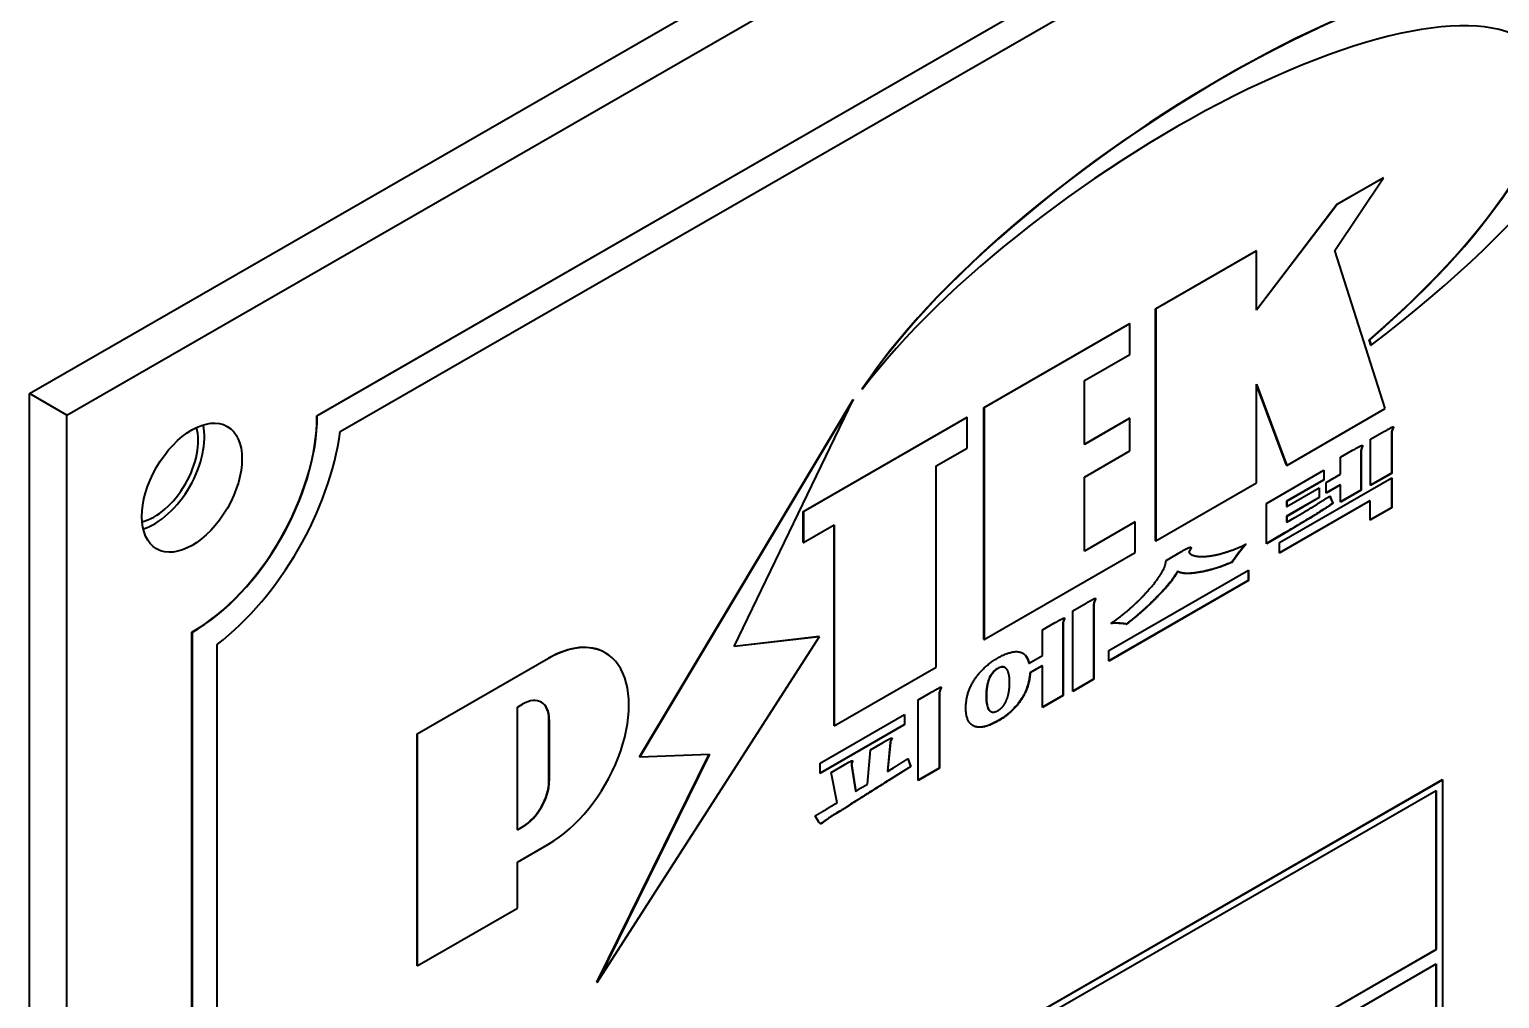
# Model space of a CAD drawing. Header units: millimetres. Extents: x 0 to 5945, y 0 to 4205.
# Drawn here: x 5607.34 to 5628.12, y 3437.51 to 3451.22 of the extents above; entities that cross this region are included whole.
import ezdxf

# ---------------------------------------------------------------- set-up
doc = ezdxf.new("R2010")
doc.units = ezdxf.units.MM
doc.header["$LTSCALE"] = 5
doc.layers.add('가시적인 것(ISO)', color=3, linetype='Continuous', lineweight=40)
doc.layers.add('가시적인 좁은 것(ISO)', color=3, linetype='Continuous', lineweight=35)

msp = doc.modelspace()

# ---------------------------------------------------------------- linework, layer by layer
at = {"layer": '가시적인 것(ISO)'}
for p, q in [((5607.3372, 3446.0665), (5663.9058, 3478.6422)), ((5607.8676, 3445.7611), (5664.4361, 3478.3368)), ((5611.4031, 3445.7532), (5660.9006, 3474.2569)), ((5660.9041, 3474.2549), (5611.4066, 3445.7512)), ((5611.7305, 3445.5289), (5660.5802, 3473.6596)), ((5625.7947, 3448.0873), (5626.4793, 3449.1169)), ((5625.8233, 3448.7432), (5626.4758, 3449.1189)), ((5626.4793, 3449.1169), (5625.8268, 3448.7412)), ((5626.4758, 3449.1189), (5626.4793, 3449.1169)), ((5624.6867, 3447.2499), (5625.8233, 3448.7432)), ((5625.8268, 3448.7412), (5624.6867, 3447.2433)), ((5625.8233, 3448.7432), (5625.8268, 3448.7412)), ((5623.2569, 3447.2653), (5624.6832, 3448.0866)), ((5624.6867, 3448.0846), (5623.2604, 3447.2633)), ((5624.6832, 3448.0866), (5624.6867, 3448.0846)), ((5624.6867, 3447.2433), (5624.6867, 3448.0846)), ((5626.5068, 3445.8534), (5625.7947, 3448.0873)), ((5623.2569, 3443.986), (5623.2569, 3447.2653)), ((5623.2569, 3447.2653), (5623.2604, 3447.2633)), ((5623.2604, 3447.2633), (5623.2604, 3443.984)), ((5620.8319, 3445.8688), (5622.8925, 3447.0554)), ((5622.896, 3447.0534), (5620.8354, 3445.8668)), ((5622.8925, 3447.0554), (5622.896, 3447.0534)), ((5622.896, 3446.6188), (5622.896, 3447.0534)), ((5626.3017, 3446.7516), (5626.2782, 3446.8254)), ((5626.2782, 3446.8254), (5626.2817, 3446.8234)), ((5626.2817, 3446.8234), (5626.3053, 3446.7495)), ((5626.3017, 3446.7516), (5626.3053, 3446.7495)), ((5622.2533, 3446.2487), (5622.896, 3446.6188)), ((5607.3372, 3397.0137), (5607.3372, 3446.0665)), ((5607.8676, 3445.7611), (5607.3372, 3446.0665)), ((5619.1085, 3446.1266), (5619.112, 3446.1246)), ((5622.2533, 3445.3469), (5622.2533, 3446.2487)), ((5624.6867, 3446.1989), (5625.1131, 3445.0509)), ((5624.6867, 3444.8053), (5624.6867, 3446.1989)), ((5625.1096, 3445.0529), (5624.6867, 3446.1914)), ((5615.9638, 3440.9312), (5618.9821, 3445.981)), ((5618.9856, 3445.9789), (5615.9673, 3440.9292)), ((5617.2993, 3442.4903), (5618.9856, 3445.9789)), ((5618.9821, 3445.981), (5618.9856, 3445.9789)), ((5620.8319, 3442.5896), (5620.8319, 3445.8688)), ((5620.8319, 3445.8688), (5620.8354, 3445.8668)), ((5620.8354, 3445.8668), (5620.8354, 3442.5875)), ((5625.1131, 3445.0509), (5626.5068, 3445.8534)), ((5607.8676, 3396.7083), (5607.8676, 3445.7611)), ((5611.4031, 3445.7532), (5611.4066, 3445.7512)), ((5618.2758, 3444.3969), (5620.5927, 3445.7311)), ((5620.5962, 3445.729), (5618.2794, 3444.3949)), ((5620.5927, 3445.7311), (5620.5962, 3445.729)), ((5620.5962, 3445.2944), (5620.5962, 3445.729)), ((5622.2533, 3445.351), (5622.8925, 3445.7191)), ((5622.896, 3445.7171), (5622.2533, 3445.3469)), ((5622.8925, 3445.7191), (5622.896, 3445.7171)), ((5622.896, 3445.2555), (5622.896, 3445.7171)), ((5626.2999, 3445.4202), (5626.487, 3445.528)), ((5626.2999, 3444.7664), (5626.2999, 3445.4202)), ((5626.5946, 3445.5107), (5626.5946, 3444.9401)), ((5626.5981, 3445.5087), (5626.5981, 3444.9381)), ((5626.5987, 3445.5393), (5626.6022, 3445.5372)), ((5620.1588, 3445.0426), (5620.5962, 3445.2944)), ((5622.2533, 3444.8854), (5622.896, 3445.2555)), ((5625.8722, 3445.1656), (5626.0429, 3445.2639)), ((5626.1627, 3445.2561), (5626.1627, 3444.7021)), ((5626.1663, 3445.2541), (5626.1663, 3444.7001)), ((5626.1668, 3445.2835), (5626.1704, 3445.2814)), ((5626.1751, 3445.3072), (5626.1786, 3445.3052)), ((5620.1588, 3442.1979), (5620.1588, 3445.0426)), ((5625.1096, 3445.0529), (5625.1131, 3445.0509)), ((5625.8722, 3444.9243), (5625.8722, 3445.1656)), ((5622.2533, 3443.8386), (5622.2533, 3444.8854)), ((5623.2604, 3443.984), (5624.6867, 3444.8053)), ((5624.8255, 3444.5129), (5625.6398, 3444.9818)), ((5625.0126, 3443.9597), (5626.5981, 3444.8727)), ((5625.6363, 3444.846), (5625.1098, 3444.5428)), ((5625.6398, 3444.8439), (5625.1134, 3444.5408)), ((5625.6363, 3444.9798), (5625.6363, 3444.846)), ((5625.6363, 3444.846), (5625.6398, 3444.8439)), ((5625.6398, 3444.9818), (5625.6398, 3444.8439)), ((5625.6686, 3444.807), (5625.8722, 3444.9243)), ((5625.6686, 3444.6584), (5625.6686, 3444.807)), ((5626.5946, 3444.9401), (5626.2999, 3444.7705)), ((5626.5981, 3444.9381), (5626.2999, 3444.7664)), ((5626.5946, 3444.9401), (5626.5981, 3444.9381)), ((5626.5946, 3444.8707), (5626.5946, 3444.4527)), ((5626.5981, 3444.8727), (5626.5981, 3444.4507)), ((5625.5705, 3444.5965), (5625.1098, 3444.3312)), ((5625.1134, 3444.4671), (5625.574, 3444.7323)), ((5625.574, 3444.5944), (5625.1134, 3444.3292)), ((5625.5705, 3444.7303), (5625.5705, 3444.5965)), ((5625.5705, 3444.5965), (5625.574, 3444.5944)), ((5625.574, 3444.7323), (5625.574, 3444.5944)), ((5625.8687, 3444.7777), (5625.6686, 3444.6625)), ((5625.8722, 3444.7757), (5625.6686, 3444.6584)), ((5625.72, 3444.6165), (5625.7638, 3444.514)), ((5625.7221, 3444.6179), (5625.7673, 3444.512)), ((5625.8687, 3444.7777), (5625.8722, 3444.7757)), ((5625.8722, 3444.5308), (5625.8722, 3444.7757)), ((5626.1627, 3444.7021), (5625.8722, 3444.5348)), ((5626.1663, 3444.7001), (5625.8722, 3444.5308)), ((5626.1627, 3444.7021), (5626.1663, 3444.7001)), ((5618.2758, 3443.9623), (5618.2758, 3444.3969)), ((5618.2758, 3444.3969), (5618.2794, 3444.3949)), ((5618.2794, 3444.3949), (5618.2794, 3443.9603)), ((5624.8255, 3443.9435), (5624.8255, 3444.5129)), ((5626.2902, 3444.5509), (5625.0126, 3443.8152)), ((5626.2937, 3444.5489), (5625.0126, 3443.8111)), ((5625.1098, 3444.5428), (5625.1134, 3444.5408)), ((5625.1098, 3444.5428), (5625.1098, 3444.4691)), ((5625.1098, 3444.4691), (5625.1134, 3444.4671)), ((5625.1134, 3444.5408), (5625.1134, 3444.4671)), ((5625.7638, 3444.514), (5625.7673, 3444.512)), ((5626.2902, 3444.5509), (5626.2937, 3444.5489)), ((5626.2937, 3444.2754), (5626.2937, 3444.5489)), ((5626.5946, 3444.4527), (5626.2937, 3444.2795)), ((5626.5981, 3444.4507), (5626.2937, 3444.2754)), ((5626.5946, 3444.4527), (5626.5981, 3444.4507)), ((5618.2794, 3443.9603), (5618.7168, 3444.2121)), ((5618.7132, 3441.3695), (5618.7132, 3444.2101)), ((5618.7168, 3444.2121), (5618.7168, 3441.3675)), ((5622.2533, 3443.8427), (5622.9677, 3444.2541)), ((5622.9712, 3444.252), (5622.2533, 3443.8386)), ((5622.9677, 3444.2541), (5622.9712, 3444.252)), ((5622.9712, 3443.8174), (5622.9712, 3444.252)), ((5625.1098, 3444.3312), (5625.1134, 3444.3292)), ((5625.1098, 3444.3312), (5625.1098, 3444.2504)), ((5625.1098, 3444.2504), (5625.1134, 3444.2483)), ((5625.1134, 3444.3292), (5625.1134, 3444.2483)), ((5625.1134, 3444.2483), (5625.2285, 3444.3147)), ((5623.2569, 3443.986), (5623.2604, 3443.984)), ((5625.0831, 3444.0959), (5624.8255, 3443.9475)), ((5625.0867, 3444.0939), (5624.8255, 3443.9435)), ((5618.2758, 3443.9623), (5618.2794, 3443.9603)), ((5620.8354, 3442.5875), (5622.9712, 3443.8174)), ((5623.4066, 3443.7077), (5623.6246, 3443.8332)), ((5623.73, 3443.8326), (5623.7336, 3443.8306)), ((5623.7584, 3443.7934), (5623.7619, 3443.7913)), ((5625.0126, 3443.8111), (5625.0126, 3443.9597)), ((5622.5964, 3442.4328), (5624.5705, 3443.5696)), ((5623.5676, 3443.5536), (5623.5711, 3443.5516)), ((5624.3366, 3443.6815), (5624.3402, 3443.6795)), ((5624.567, 3443.5675), (5624.567, 3443.423)), ((5624.5705, 3443.5696), (5624.5705, 3443.421)), ((5624.567, 3443.423), (5622.5964, 3442.2882)), ((5624.5705, 3443.421), (5622.5964, 3442.2842)), ((5624.567, 3443.423), (5624.5705, 3443.421)), ((5622.0884, 3442.995), (5622.2756, 3443.1028)), ((5622.0884, 3441.8538), (5622.0884, 3442.995)), ((5622.3831, 3443.0855), (5622.3831, 3442.0275)), ((5622.3866, 3443.0835), (5622.3866, 3442.0255)), ((5622.3872, 3443.114), (5622.3907, 3443.112)), ((5621.6607, 3442.7249), (5621.8293, 3442.822)), ((5621.6607, 3442.3623), (5621.6607, 3442.7249)), ((5621.9492, 3442.8238), (5621.9492, 3441.7967)), ((5621.9527, 3442.8217), (5621.9527, 3441.7946)), ((5621.9533, 3442.8463), (5621.9568, 3442.8443)), ((5621.9615, 3442.8665), (5621.9651, 3442.8645)), ((5622.8437, 3442.8075), (5622.8473, 3442.8055)), ((5609.6353, 3442.6914), (5609.6389, 3442.6893)), ((5609.6353, 3401.814), (5609.6353, 3442.6914)), ((5609.6389, 3442.6893), (5609.6389, 3401.812)), ((5609.9924, 3402.39), (5609.9924, 3442.5184)), ((5615.3641, 3437.7391), (5618.5054, 3442.6309)), ((5618.5054, 3442.6309), (5617.2993, 3442.4903)), ((5617.3006, 3442.4929), (5618.5019, 3442.633)), ((5618.5019, 3442.633), (5618.5054, 3442.6309)), ((5620.8319, 3442.5896), (5620.8354, 3442.5875)), ((5612.8173, 3441.2535), (5614.6743, 3442.3229)), ((5614.6778, 3442.3209), (5612.8209, 3441.2515)), ((5615.4762, 3442.4017), (5615.4797, 3442.3997)), ((5621.4715, 3442.2534), (5621.6607, 3442.3623)), ((5622.5964, 3442.2842), (5622.5964, 3442.4328)), ((5618.7168, 3441.3675), (5620.1588, 3442.1979)), ((5621.1267, 3442.1931), (5621.1302, 3442.191)), ((5621.468, 3442.2554), (5621.4715, 3442.2534)), ((5621.6572, 3442.2181), (5621.4824, 3442.1175)), ((5621.4824, 3442.1175), (5621.4859, 3442.1154)), ((5621.6607, 3442.2161), (5621.4859, 3442.1154)), ((5621.6572, 3442.2181), (5621.6607, 3442.2161)), ((5621.6607, 3441.6265), (5621.6607, 3442.2161)), ((5620.2177, 3441.8909), (5620.2213, 3441.8888)), ((5620.9045, 3442.0356), (5620.9081, 3442.0335)), ((5622.3831, 3442.0275), (5622.0884, 3441.8578)), ((5622.3866, 3442.0255), (5622.0884, 3441.8538)), ((5622.3831, 3442.0275), (5622.3866, 3442.0255)), ((5619.9005, 3441.735), (5620.0835, 3441.8404)), ((5619.9005, 3440.5938), (5619.9005, 3441.735)), ((5620.2013, 3441.8327), (5620.2013, 3440.7711)), ((5620.2048, 3441.8306), (5620.2048, 3440.769)), ((5620.2074, 3441.8647), (5620.211, 3441.8627)), ((5621.9492, 3441.7967), (5621.6607, 3441.6305)), ((5621.9527, 3441.7946), (5621.6607, 3441.6265)), ((5621.9492, 3441.7967), (5621.9527, 3441.7946)), ((5614.239, 3441.6336), (5614.3108, 3441.6749)), ((5614.239, 3439.8952), (5614.239, 3441.6336)), ((5618.5165, 3440.8406), (5619.7113, 3441.5286)), ((5619.7077, 3441.5265), (5619.7077, 3441.3856)), ((5619.7113, 3441.5286), (5619.7113, 3441.3836)), ((5620.9045, 3441.5898), (5620.9081, 3441.5877)), ((5620.9247, 3441.5728), (5620.9283, 3441.5707)), ((5614.6831, 3440.5896), (5614.6831, 3441.4588)), ((5614.6866, 3441.4567), (5614.6866, 3440.5875)), ((5619.7077, 3441.3856), (5618.5165, 3440.6996)), ((5619.7113, 3441.3836), (5618.5165, 3440.6955)), ((5618.7132, 3441.3695), (5618.7168, 3441.3675)), ((5619.7077, 3441.3856), (5619.7113, 3441.3836)), ((5612.8173, 3437.9743), (5612.8173, 3441.2535)), ((5612.8173, 3441.2535), (5612.8209, 3441.2515)), ((5612.8209, 3441.2515), (5612.8209, 3437.9722)), ((5619.228, 3441.0304), (5619.4069, 3441.1334)), ((5619.5062, 3441.1316), (5619.4671, 3440.7252)), ((5619.5097, 3441.1296), (5619.4707, 3440.7231)), ((5619.5062, 3441.1316), (5619.5097, 3441.1296)), ((5619.5103, 3441.1507), (5619.5139, 3441.1486)), ((5619.5206, 3441.1708), (5619.5241, 3441.1688)), ((5615.3606, 3437.7412), (5616.9459, 3440.9682)), ((5616.9505, 3440.9684), (5615.3641, 3437.7391)), ((5615.9638, 3440.9312), (5615.9673, 3440.9292)), ((5615.9673, 3440.9292), (5616.9505, 3440.9684)), ((5619.1848, 3440.5431), (5619.228, 3441.0304)), ((5619.7563, 3440.9041), (5619.7962, 3440.7934)), ((5619.7586, 3440.9056), (5619.7997, 3440.7913)), ((5618.5165, 3440.6955), (5618.5165, 3440.8406)), ((5618.6707, 3440.7095), (5618.864, 3440.8208)), ((5618.7551, 3440.2801), (5618.6707, 3440.7095)), ((5618.9592, 3440.8309), (5618.9627, 3440.8289)), ((5618.9613, 3440.8059), (5619.0188, 3440.4432)), ((5618.9613, 3440.8059), (5618.9648, 3440.8039)), ((5618.9648, 3440.8039), (5619.0224, 3440.4412)), ((5619.4671, 3440.7252), (5619.4707, 3440.7231)), ((5619.4707, 3440.7231), (5619.5529, 3440.7753)), ((5619.7962, 3440.7934), (5619.7997, 3440.7913)), ((5620.2013, 3440.7711), (5619.9005, 3440.5979)), ((5620.2048, 3440.769), (5619.9005, 3440.5938)), ((5620.2013, 3440.7711), (5620.2048, 3440.769)), ((5611.4031, 3431.4461), (5627.313, 3440.608)), ((5611.4066, 3431.4441), (5627.3165, 3440.606)), ((5611.495, 3431.3928), (5627.2282, 3440.4529)), ((5619.0188, 3440.4432), (5619.0224, 3440.4412)), ((5619.0224, 3440.4412), (5619.0882, 3440.4838)), ((5619.0882, 3440.4838), (5619.1848, 3440.5431)), ((5627.2246, 3438.2067), (5627.2246, 3440.4509)), ((5627.2282, 3440.4529), (5627.2282, 3438.2047)), ((5627.313, 3440.608), (5627.3165, 3440.606)), ((5627.3165, 3440.606), (5627.3165, 3420.9849)), ((5618.5001, 3440.0037), (5618.4445, 3440.0942)), ((5618.6302, 3440.0577), (5618.6337, 3440.0557)), ((5618.7166, 3440.1134), (5618.7201, 3440.1114)), ((5614.239, 3439.8992), (5614.3072, 3439.9385)), ((5614.3108, 3439.9365), (5614.239, 3439.8952)), ((5614.239, 3439.4408), (5614.6778, 3439.6935)), ((5614.239, 3438.7889), (5614.239, 3439.4408)), ((5612.8209, 3437.9722), (5614.239, 3438.7889)), ((5611.495, 3429.1486), (5627.2246, 3438.2067)), ((5627.2282, 3438.2047), (5611.495, 3429.1445)), ((5627.2246, 3438.2067), (5627.2282, 3438.2047)), ((5611.495, 3428.9402), (5627.2282, 3438.0003)), ((5612.8173, 3437.9743), (5612.8209, 3437.9722)), ((5627.2246, 3435.754), (5627.2246, 3437.9982)), ((5627.2282, 3438.0003), (5627.2282, 3435.752)), ((5615.3606, 3437.7412), (5615.3641, 3437.7391))]:
    msp.add_line(p, q, dxfattribs=at)
for centre, major_axis, ratio, start_param, end_param in [((5624.2232, 3447.9584), (-5.5334, -3.7466), 0.327963, 3.2999495, 5.6190941), ((5624.2268, 3447.9564), (-5.5334, -3.7466), 0.327963, 1.7277397, 5.6190941), ((5623.5528, 3447.3631), (5.1164, 3.5026), 0.3375041, 5.0317837, 8.6347339), ((5623.5493, 3447.3651), (5.1164, 3.5026), 0.3375041, 5.0317837, 6.4431003), ((5609.6353, 3444.7352), (1.2476, 2.1665), 0.5780931, 3.9250571, 5.4958534), ((5609.6389, 3444.7332), (-1.2476, -2.1665), 0.5780931, 0.7834645, 2.3542608), ((5609.105, 3445.0406), (-0.4367, -0.7583), 0.5780931, 0.4988431, 2.6427496), ((5609.105, 3445.0406), (0.499, 0.8666), 0.5780931, 3.6993769, 5.7254011), ((5609.6389, 3444.7332), (1.4971, 2.5998), 0.5780931, 4.0925052, 5.3284054), ((5614.6743, 3441.0092), (0.8019, 1.3925), 0.5780931, 0, 0.7834645), ((5614.6778, 3441.0072), (0.8019, 1.3925), 0.5780931, 3.9250571, 7.0666498), ((5614.3108, 3441.2403), (0.2653, 0.4607), 0.5780931, 5.4958534, 7.0666498), ((5614.3072, 3441.2423), (0.2653, 0.4607), 0.5780931, 5.4958534, 6.2765472), ((5614.3072, 3440.3731), (0.2653, 0.4607), 0.5780931, 3.9250571, 5.4958534), ((5614.3108, 3440.3711), (-0.2653, -0.4607), 0.5780931, 0.7834645, 2.3542608)]:
    msp.add_ellipse(centre, major_axis=major_axis, ratio=ratio, start_param=start_param, end_param=end_param, dxfattribs=at)
msp.add_ellipse((5609.6353, 3444.7352), major_axis=(-0.499, -0.8666), ratio=0.5780931, dxfattribs=at)
for points, degree in [([(5626.487, 3445.528), (5626.5919, 3445.5884), (5626.6145, 3445.5943)], 2), ([(5626.6022, 3445.5372), (5626.5981, 3445.5218), (5626.5981, 3445.5087)], 2), ([(5626.6145, 3445.5657), (5626.6063, 3445.5479), (5626.6022, 3445.5372)], 2), ([(5626.6145, 3445.5943), (5626.6289, 3445.5966), (5626.6145, 3445.5657)], 2), ([(5626.0429, 3445.2639), (5626.1519, 3445.3266), (5626.1745, 3445.3313)], 2), ([(5626.1704, 3445.2814), (5626.1663, 3445.266), (5626.1663, 3445.2541)], 2), ([(5626.1786, 3445.3052), (5626.1724, 3445.2885), (5626.1704, 3445.2814)], 2), ([(5626.1745, 3445.3313), (5626.193, 3445.3361), (5626.1786, 3445.3052)], 2), ([(5625.4671, 3444.4568), (5625.5925, 3444.5338), (5625.7221, 3444.6179)], 2), ([(5625.2285, 3444.3147), (5625.354, 3444.3869), (5625.4671, 3444.4568)], 2), ([(5625.7673, 3444.512), (5625.6234, 3444.4148), (5625.4239, 3444.294)], 2), ([(5625.4239, 3444.294), (5625.2697, 3444.1993), (5625.0867, 3444.0939)], 2), ([(5623.6246, 3443.8332), (5623.7274, 3443.8924), (5623.7521, 3443.8924)], 2), ([(5623.7521, 3443.8924), (5623.7767, 3443.8923), (5623.7336, 3443.8306)], 2), ([(5623.7336, 3443.8306), (5623.7336, 3443.7985), (5623.7891, 3443.7794)], 2), ([(5623.7891, 3443.7794), (5623.8487, 3443.7578), (5623.9495, 3443.7624)], 2), ([(5623.9495, 3443.7624), (5624.0646, 3443.7692), (5624.2024, 3443.807)], 2), ([(5624.2024, 3443.807), (5624.3628, 3443.853), (5624.5376, 3443.937)], 2), ([(5624.4368, 3443.8124), (5624.3875, 3443.7471), (5624.3402, 3443.6795)], 2), ([(5624.5376, 3443.937), (5624.4924, 3443.886), (5624.4368, 3443.8124)], 2), ([(5623.1742, 3443.3028), (5623.4066, 3443.571), (5623.4066, 3443.7077)], 2), ([(5623.5711, 3443.5516), (5623.5115, 3443.4233), (5623.2873, 3443.1944)], 2), ([(5623.8713, 3443.5367), (5623.6451, 3443.5003), (5623.5711, 3443.5516)], 2), ([(5624.3402, 3443.6795), (5624.0996, 3443.5754), (5623.8713, 3443.5367)], 2), ([(5622.2756, 3443.1028), (5622.3805, 3443.1631), (5622.4031, 3443.169)], 2), ([(5622.4031, 3443.1405), (5622.3948, 3443.1227), (5622.3907, 3443.112)], 2), ([(5622.4031, 3443.169), (5622.4175, 3443.1714), (5622.4031, 3443.1405)], 2), ([(5622.6272, 3442.8155), (5622.9398, 3443.0323), (5623.1742, 3443.3028)], 2), ([(5623.2873, 3443.1944), (5623.0714, 3442.975), (5622.8473, 3442.8055)], 2), ([(5622.3907, 3443.112), (5622.3866, 3443.0966), (5622.3866, 3443.0835)], 2), ([(5621.8293, 3442.822), (5621.9383, 3442.8848), (5621.963, 3442.8907)], 2), ([(5621.9568, 3442.8443), (5621.9527, 3442.8312), (5621.9527, 3442.8217)], 2), ([(5621.9651, 3442.8645), (5621.9589, 3442.8502), (5621.9568, 3442.8443)], 2), ([(5621.963, 3442.8907), (5621.9795, 3442.8942), (5621.9651, 3442.8645)], 2), ([(5622.7444, 3442.8164), (5622.6869, 3442.8201), (5622.6272, 3442.8155)], 2), ([(5622.8473, 3442.8055), (5622.802, 3442.8139), (5622.7444, 3442.8164)], 2), ([(5620.6901, 3442.0079), (5620.8114, 3442.2014), (5621.0335, 3442.3293)], 2), ([(5621.0335, 3442.3293), (5621.2186, 3442.4358), (5621.3338, 3442.413)], 2), ([(5621.3338, 3442.413), (5621.4427, 3442.389), (5621.4715, 3442.2534)], 2), ([(5621.0315, 3442.1783), (5620.9513, 3442.1321), (5620.9081, 3442.0335)], 2), ([(5621.1507, 3442.1733), (5621.1096, 3442.2233), (5621.0315, 3442.1783)], 2), ([(5621.196, 3441.9794), (5621.196, 3442.1244), (5621.1507, 3442.1733)], 2), ([(5621.4859, 3442.1154), (5621.4756, 3441.9158), (5621.3625, 3441.7413)], 2), ([(5620.0835, 3441.8404), (5620.1966, 3441.9055), (5620.2192, 3441.9126)], 2), ([(5620.2213, 3441.8888), (5620.213, 3441.871), (5620.211, 3441.8627)], 2), ([(5620.2192, 3441.9126), (5620.2356, 3441.9173), (5620.2213, 3441.8888)], 2), ([(5620.577, 3441.6229), (5620.577, 3441.8238), (5620.6901, 3442.0079)], 2), ([(5620.9081, 3442.0335), (5620.867, 3441.9349), (5620.867, 3441.7899)], 2), ([(5621.1507, 3441.7275), (5621.196, 3441.8308), (5621.196, 3441.9794)], 2), ([(5620.211, 3441.8627), (5620.2048, 3441.8449), (5620.2048, 3441.8306)], 2), ([(5620.867, 3441.7899), (5620.867, 3441.6401), (5620.9081, 3441.5877)], 2), ([(5621.0315, 3441.5839), (5621.1096, 3441.6289), (5621.1507, 3441.7275)], 2), ([(5621.3625, 3441.7413), (5621.2433, 3441.5573), (5621.0335, 3441.4365)], 2), ([(5620.6901, 3441.3635), (5620.577, 3441.4161), (5620.577, 3441.6229)], 2), ([(5620.9045, 3441.5898), (5620.9105, 3441.5829), (5620.9172, 3441.5771), (5620.9247, 3441.5728)], 3), ([(5620.9081, 3441.5877), (5620.9513, 3441.5377), (5621.0315, 3441.5839)], 2), ([(5620.6866, 3441.3656), (5620.6829, 3441.3673), (5620.6793, 3441.3691), (5620.6758, 3441.3711)], 3), ([(5621.0335, 3441.4365), (5620.8114, 3441.3086), (5620.6901, 3441.3635)], 2), ([(5619.4069, 3441.1334), (5619.5056, 3441.1902), (5619.5262, 3441.1938)], 2), ([(5619.5139, 3441.1486), (5619.5097, 3441.1379), (5619.5097, 3441.1296)], 2), ([(5619.5241, 3441.1688), (5619.518, 3441.1557), (5619.5139, 3441.1486)], 2), ([(5619.5262, 3441.1938), (5619.5406, 3441.1973), (5619.5241, 3441.1688)], 2), ([(5618.864, 3440.8208), (5618.9483, 3440.8693), (5618.9669, 3440.874)], 2), ([(5618.971, 3440.8538), (5618.9648, 3440.8372), (5618.9627, 3440.8289)], 2), ([(5618.9669, 3440.874), (5618.9792, 3440.8764), (5618.971, 3440.8538)], 2), ([(5619.664, 3440.8451), (5619.7236, 3440.8831), (5619.7586, 3440.9056)], 2), ([(5618.9627, 3440.8289), (5618.9607, 3440.8146), (5618.9648, 3440.8039)], 2), ([(5619.7997, 3440.7913), (5619.4953, 3440.5983), (5619.2198, 3440.4253)], 2), ([(5619.5529, 3440.7753), (5619.629, 3440.8226), (5619.664, 3440.8451)], 2), ([(5618.5967, 3440.1842), (5618.6563, 3440.2209), (5618.7551, 3440.2801)], 2), ([(5619.2198, 3440.4253), (5618.9319, 3440.2441), (5618.7201, 3440.1114)], 2), ([(5618.4445, 3440.0942), (5618.5083, 3440.1309), (5618.5967, 3440.1842)], 2), ([(5618.6337, 3440.0557), (5618.6111, 3440.0391), (5618.5782, 3440.0142)], 2), ([(5618.7201, 3440.1114), (5618.6749, 3440.0842), (5618.6337, 3440.0557)], 2), ([(5618.5288, 3439.9834), (5618.5165, 3439.9811), (5618.5001, 3440.0037)], 2), ([(5618.5782, 3440.0142), (5618.5412, 3439.9858), (5618.5288, 3439.9834)], 2)]:
    msp.add_open_spline(points, degree=degree, dxfattribs=at)
for points, knots in [([(5626.5987, 3445.5393), (5626.5973, 3445.5342), (5626.5963, 3445.5293), (5626.5949, 3445.5197), (5626.5946, 3445.5151), (5626.5946, 3445.5107)], [-0.006550435, -0.006550435, -0.006550435, -0.006550435, -0.0032249364, -0.0032249364, 0, 0, 0, 0]), ([(5626.611, 3445.5678), (5626.6086, 3445.5625), (5626.6061, 3445.557), (5626.6021, 3445.5477), (5626.6002, 3445.5433), (5626.5987, 3445.5393)], [-0.0061755988, -0.0061755988, -0.0061755988, -0.0061755988, -0.0026737824, -0.0026737824, 0, 0, 0, 0]), ([(5626.6173, 3445.5944), (5626.6174, 3445.5942), (5626.6175, 3445.594), (5626.618, 3445.5929), (5626.6182, 3445.5917), (5626.6182, 3445.5884), (5626.6178, 3445.5861), (5626.6159, 3445.5789), (5626.6136, 3445.5733), (5626.611, 3445.5678)], [-0.0066870425, -0.0066870425, -0.0066870425, -0.0066870425, -0.0064687518, -0.0064687518, -0.0053694137, -0.0053694137, -0.0036638166, -0.0036638166, 0, 0, 0, 0]), ([(5626.1668, 3445.2835), (5626.1655, 3445.2785), (5626.1645, 3445.2737), (5626.1631, 3445.2645), (5626.1627, 3445.2602), (5626.1627, 3445.2561)], [-0.0062521483, -0.0062521483, -0.0062521483, -0.0062521483, -0.003004175, -0.003004175, 0, 0, 0, 0]), ([(5626.1751, 3445.3072), (5626.1734, 3445.3026), (5626.1715, 3445.2975), (5626.1689, 3445.2901), (5626.1677, 3445.2864), (5626.1668, 3445.2835)], [-0.0049841417, -0.0049841417, -0.0049841417, -0.0049841417, -0.0019291786, -0.0019291786, 0, 0, 0, 0]), ([(5626.1802, 3445.3319), (5626.1804, 3445.3316), (5626.1806, 3445.3313), (5626.1812, 3445.3299), (5626.1814, 3445.3287), (5626.1813, 3445.3252), (5626.1808, 3445.3228), (5626.179, 3445.3162), (5626.177, 3445.3114), (5626.1751, 3445.3072)], [-0.0056820524, -0.0056820524, -0.0056820524, -0.0056820524, -0.0053537751, -0.0053537751, -0.0043399067, -0.0043399067, -0.0028062468, -0.0028062468, 0, 0, 0, 0]), ([(5625.7638, 3444.514), (5625.7117, 3444.4789), (5625.6581, 3444.4441), (5625.5445, 3444.372), (5625.4818, 3444.3333), (5625.4204, 3444.2961)], [-0.096457455, -0.096457455, -0.096457455, -0.096457455, -0.052159785, -0.052159785, 0, 0, 0, 0]), ([(5625.4204, 3444.2961), (5625.3667, 3444.2631), (5625.3126, 3444.2305), (5625.2005, 3444.1639), (5625.1416, 3444.1296), (5625.0831, 3444.0959)], [-0.095183227, -0.095183227, -0.095183227, -0.095183227, -0.049626797, -0.049626797, 0, 0, 0, 0]), ([(5623.7557, 3443.8919), (5623.7559, 3443.8916), (5623.7562, 3443.8913), (5623.757, 3443.8898), (5623.7574, 3443.8885), (5623.7576, 3443.8851), (5623.7573, 3443.883), (5623.7559, 3443.8772), (5623.7543, 3443.8733), (5623.7478, 3443.8594), (5623.7398, 3443.8466), (5623.73, 3443.8326)], [-0.018448332, -0.018448332, -0.018448332, -0.018448332, -0.017789124, -0.017789124, -0.01607316, -0.01607316, -0.013924081, -0.013924081, -0.010309559, -0.010309559, 0, 0, 0, 0]), ([(5623.73, 3443.8326), (5623.73, 3443.8298), (5623.7303, 3443.8272), (5623.7315, 3443.8221), (5623.7324, 3443.8196), (5623.7361, 3443.812), (5623.7399, 3443.8075), (5623.7481, 3443.7999), (5623.753, 3443.7965), (5623.7584, 3443.7934)], [-0.028380984, -0.028380984, -0.028380984, -0.028380984, -0.026012992, -0.026012992, -0.02336604, -0.02336604, -0.016978892, -0.016978892, -0.010299184, -0.010299184, -0.010299184, -0.010299184]), ([(5624.4333, 3443.8144), (5624.4168, 3443.7927), (5624.4006, 3443.7707), (5624.3683, 3443.7264), (5624.3524, 3443.704), (5624.3366, 3443.6815)], [-0.033244126, -0.033244126, -0.033244126, -0.033244126, -0.016626511, -0.016626511, 0, 0, 0, 0]), ([(5624.5284, 3443.9326), (5624.5141, 3443.9163), (5624.5, 3443.8993), (5624.4684, 3443.8603), (5624.4506, 3443.8373), (5624.4333, 3443.8144)], [-0.030875835, -0.030875835, -0.030875835, -0.030875835, -0.017466608, -0.017466608, 0, 0, 0, 0]), ([(5623.5676, 3443.5536), (5623.5564, 3443.5296), (5623.542, 3443.5054), (5623.5088, 3443.4547), (5623.4876, 3443.4264), (5623.4111, 3443.3301), (5623.3438, 3443.2578), (5623.2838, 3443.1964)], [-0.090874557, -0.090874557, -0.090874557, -0.090874557, -0.074985301, -0.074985301, -0.05459786, -0.05459786, 0, 0, 0, 0]), ([(5624.3366, 3443.6815), (5624.2567, 3443.6469), (5624.1775, 3443.6176), (5624.0208, 3443.5699), (5623.9437, 3443.5516), (5623.8678, 3443.5387)], [-0.13660656, -0.13660656, -0.13660656, -0.13660656, -0.06826819, -0.06826819, 0, 0, 0, 0]), ([(5623.8678, 3443.5387), (5623.7886, 3443.526), (5623.7082, 3443.5188), (5623.6222, 3443.5305), (5623.5974, 3443.5365), (5623.577, 3443.5478)], [-0.089805785, -0.089805785, -0.089805785, -0.089805785, -0.027501001, -0.027501001, -0.003810208, -0.003810208, -0.003810208, -0.003810208]), ([(5622.3995, 3443.1425), (5622.3971, 3443.1373), (5622.3946, 3443.1318), (5622.3906, 3443.1225), (5622.3888, 3443.1181), (5622.3872, 3443.114)], [-0.0061755988, -0.0061755988, -0.0061755988, -0.0061755988, -0.0026737824, -0.0026737824, 0, 0, 0, 0]), ([(5622.4058, 3443.1692), (5622.4059, 3443.169), (5622.406, 3443.1688), (5622.4065, 3443.1677), (5622.4067, 3443.1665), (5622.4067, 3443.1632), (5622.4063, 3443.1608), (5622.4044, 3443.1537), (5622.4021, 3443.148), (5622.3995, 3443.1425)], [-0.0066870425, -0.0066870425, -0.0066870425, -0.0066870425, -0.0064687518, -0.0064687518, -0.0053694137, -0.0053694137, -0.0036638166, -0.0036638166, 0, 0, 0, 0]), ([(5623.2838, 3443.1964), (5623.2123, 3443.1238), (5623.1397, 3443.0548), (5622.9926, 3442.9248), (5622.9186, 3442.8641), (5622.8437, 3442.8075)], [-0.1291585, -0.1291585, -0.1291585, -0.1291585, -0.06428416, -0.06428416, 0, 0, 0, 0]), ([(5622.3872, 3443.114), (5622.3859, 3443.109), (5622.3848, 3443.1041), (5622.3834, 3443.0945), (5622.3831, 3443.0899), (5622.3831, 3443.0855)], [-0.006550435, -0.006550435, -0.006550435, -0.006550435, -0.0032249364, -0.0032249364, 0, 0, 0, 0]), ([(5621.9533, 3442.8463), (5621.952, 3442.8423), (5621.9509, 3442.8382), (5621.9496, 3442.8306), (5621.9492, 3442.8271), (5621.9492, 3442.8238)], [-0.0051171296, -0.0051171296, -0.0051171296, -0.0051171296, -0.0024272109, -0.0024272109, 0, 0, 0, 0]), ([(5621.9615, 3442.8665), (5621.9598, 3442.8626), (5621.958, 3442.8583), (5621.9554, 3442.8519), (5621.9542, 3442.8488), (5621.9533, 3442.8463)], [-0.0042408682, -0.0042408682, -0.0042408682, -0.0042408682, -0.0016162631, -0.0016162631, 0, 0, 0, 0]), ([(5621.9673, 3442.891), (5621.9675, 3442.8907), (5621.9676, 3442.8904), (5621.9681, 3442.8891), (5621.9683, 3442.8879), (5621.9682, 3442.8845), (5621.9677, 3442.8822), (5621.9657, 3442.8756), (5621.9636, 3442.8708), (5621.9615, 3442.8665)], [-0.0055675525, -0.0055675525, -0.0055675525, -0.0055675525, -0.0052502872, -0.0052502872, -0.0043013162, -0.0043013162, -0.0028371006, -0.0028371006, 0, 0, 0, 0]), ([(5622.7409, 3442.8184), (5622.7218, 3442.8197), (5622.7024, 3442.8202), (5622.6657, 3442.8199), (5622.6484, 3442.8192), (5622.6309, 3442.818)], [-0.036959047, -0.036959047, -0.036959047, -0.036959047, -0.01841787, -0.01841787, -0.00222963, -0.00222963, -0.00222963, -0.00222963]), ([(5622.8437, 3442.8075), (5622.8279, 3442.8104), (5622.8117, 3442.8127), (5622.7775, 3442.8164), (5622.7592, 3442.8176), (5622.7409, 3442.8184)], [-0.033688649, -0.033688649, -0.033688649, -0.033688649, -0.01763359, -0.01763359, 0, 0, 0, 0]), ([(5621.3807, 3442.3955), (5621.3949, 3442.387), (5621.4078, 3442.3763), (5621.443, 3442.3354), (5621.4588, 3442.2988), (5621.468, 3442.2554)], [-0.053968636, -0.053968636, -0.053968636, -0.053968636, -0.036538698, -0.036538698, 0, 0, 0, 0]), ([(5621.0279, 3442.1803), (5621.0128, 3442.1716), (5620.9977, 3442.161), (5620.9695, 3442.1357), (5620.9568, 3442.1218), (5620.9288, 3442.0843), (5620.9155, 3442.0605), (5620.9045, 3442.0356)], [-0.041324939, -0.041324939, -0.041324939, -0.041324939, -0.02848768, -0.02848768, -0.0165146, -0.0165146, 0, 0, 0, 0]), ([(5621.1267, 3442.1931), (5621.1244, 3442.1944), (5621.122, 3442.1956), (5621.1092, 3442.2009), (5621.0978, 3442.2025), (5621.067, 3442.1993), (5621.0476, 3442.1916), (5621.0279, 3442.1803)], [-0.030983242, -0.030983242, -0.030983242, -0.030983242, -0.028198807, -0.028198807, -0.016686482, -0.016686482, 0, 0, 0, 0]), ([(5621.4824, 3442.1175), (5621.4806, 3442.083), (5621.4764, 3442.0473), (5621.4624, 3441.9766), (5621.4531, 3441.9422), (5621.4203, 3441.8503), (5621.3929, 3441.7957), (5621.359, 3441.7433)], [-0.084967818, -0.084967818, -0.084967818, -0.084967818, -0.060356482, -0.060356482, -0.037540895, -0.037540895, 0, 0, 0, 0]), ([(5620.2177, 3441.8909), (5620.2154, 3441.8859), (5620.213, 3441.8805), (5620.2096, 3441.8717), (5620.2082, 3441.8679), (5620.2074, 3441.8647)], [-0.0049746231, -0.0049746231, -0.0049746231, -0.0049746231, -0.0021060075, -0.0021060075, 0, 0, 0, 0]), ([(5620.2238, 3441.9133), (5620.2239, 3441.913), (5620.224, 3441.9128), (5620.2244, 3441.9115), (5620.2245, 3441.9104), (5620.2242, 3441.9073), (5620.2237, 3441.9052), (5620.2217, 3441.8992), (5620.2197, 3441.8947), (5620.2177, 3441.8909)], [-0.0050318046, -0.0050318046, -0.0050318046, -0.0050318046, -0.0047670017, -0.0047670017, -0.003935886, -0.003935886, -0.0026043525, -0.0026043525, 0, 0, 0, 0]), ([(5620.9045, 3442.0356), (5620.8893, 3441.9989), (5620.8797, 3441.961), (5620.866, 3441.8798), (5620.8634, 3441.834), (5620.8634, 3441.792)], [-0.054967517, -0.054967517, -0.054967517, -0.054967517, -0.030840683, -0.030840683, 0, 0, 0, 0]), ([(5620.2074, 3441.8647), (5620.2055, 3441.859), (5620.2039, 3441.8534), (5620.2018, 3441.8425), (5620.2013, 3441.8375), (5620.2013, 3441.8327)], [-0.0072842764, -0.0072842764, -0.0072842764, -0.0072842764, -0.0035424833, -0.0035424833, 0, 0, 0, 0]), ([(5620.8634, 3441.792), (5620.8634, 3441.7445), (5620.8665, 3441.6953), (5620.8823, 3441.6299), (5620.8912, 3441.6068), (5620.9045, 3441.5898)], [-0.05629904, -0.05629904, -0.05629904, -0.05629904, -0.021371692, -0.021371692, 0, 0, 0, 0]), ([(5621.359, 3441.7433), (5621.3388, 3441.7122), (5621.317, 3441.6828), (5621.2693, 3441.6263), (5621.2436, 3441.5996), (5621.157, 3441.5194), (5621.0928, 3441.4747), (5621.03, 3441.4385)], [-0.099042102, -0.099042102, -0.099042102, -0.099042102, -0.07672946, -0.07672946, -0.053284152, -0.053284152, 0, 0, 0, 0]), ([(5621.03, 3441.4385), (5620.9555, 3441.3956), (5620.8788, 3441.362), (5620.7639, 3441.3456), (5620.7226, 3441.3493), (5620.6866, 3441.3656)], [-0.10412734, -0.10412734, -0.10412734, -0.10412734, -0.0408859, -0.0408859, 0, 0, 0, 0]), ([(5619.5103, 3441.1507), (5619.509, 3441.1473), (5619.508, 3441.1439), (5619.5066, 3441.1374), (5619.5062, 3441.1345), (5619.5062, 3441.1316)], [-0.0042991858, -0.0042991858, -0.0042991858, -0.0042991858, -0.0020754496, -0.0020754496, 0, 0, 0, 0]), ([(5619.5206, 3441.1708), (5619.5188, 3441.167), (5619.5169, 3441.163), (5619.5135, 3441.1565), (5619.5119, 3441.1534), (5619.5103, 3441.1507)], [-0.0044466231, -0.0044466231, -0.0044466231, -0.0044466231, -0.001897205, -0.001897205, 0, 0, 0, 0]), ([(5619.529, 3441.1942), (5619.5292, 3441.1939), (5619.5292, 3441.1936), (5619.5294, 3441.1924), (5619.5294, 3441.1913), (5619.5289, 3441.1885), (5619.5283, 3441.1865), (5619.5259, 3441.1804), (5619.5233, 3441.1755), (5619.5206, 3441.1708)], [-0.0057623703, -0.0057623703, -0.0057623703, -0.0057623703, -0.0054505549, -0.0054505549, -0.0046159557, -0.0046159557, -0.0032173239, -0.0032173239, 0, 0, 0, 0]), ([(5618.9674, 3440.8559), (5618.9657, 3440.8511), (5618.9639, 3440.846), (5618.9612, 3440.838), (5618.96, 3440.8342), (5618.9592, 3440.8309)], [-0.0053058986, -0.0053058986, -0.0053058986, -0.0053058986, -0.0021799709, -0.0021799709, 0, 0, 0, 0]), ([(5618.9698, 3440.8742), (5618.9701, 3440.8736), (5618.9704, 3440.8728), (5618.9708, 3440.8704), (5618.9707, 3440.8685), (5618.9699, 3440.8633), (5618.9687, 3440.8594), (5618.9674, 3440.8559)], [-0.0043069753, -0.0043069753, -0.0043069753, -0.0043069753, -0.0035845183, -0.0035845183, -0.002311666, -0.002311666, 0, 0, 0, 0]), ([(5618.9592, 3440.8309), (5618.9585, 3440.8262), (5618.9584, 3440.8217), (5618.959, 3440.8133), (5618.9599, 3440.8094), (5618.9613, 3440.8059)], [-0.0065361233, -0.0065361233, -0.0065361233, -0.0065361233, -0.0033045313, -0.0033045313, 0, 0, 0, 0]), ([(5619.7962, 3440.7934), (5619.6972, 3440.7306), (5619.598, 3440.6678), (5619.4048, 3440.5459), (5619.3104, 3440.4865), (5619.2163, 3440.4273)], [-0.16408296, -0.16408296, -0.16408296, -0.16408296, -0.0799956, -0.0799956, 0, 0, 0, 0]), ([(5619.2163, 3440.4273), (5619.1272, 3440.3713), (5619.0365, 3440.3142), (5618.8711, 3440.2103), (5618.7929, 3440.1612), (5618.7166, 3440.1134)], [-0.14049346, -0.14049346, -0.14049346, -0.14049346, -0.06480552, -0.06480552, 0, 0, 0, 0]), ([(5618.5747, 3440.0163), (5618.5596, 3440.0047), (5618.545, 3439.9943), (5618.5313, 3439.9874), (5618.528, 3439.986), (5618.5253, 3439.9855)], [-0.01024288, -0.01024288, -0.01024288, -0.01024288, -0.002403243, -0.002403243, 0, 0, 0, 0]), ([(5618.6302, 3440.0577), (5618.6219, 3440.0517), (5618.6133, 3440.0453), (5618.595, 3440.0316), (5618.5847, 3440.0238), (5618.5747, 3440.0163)], [-0.015691909, -0.015691909, -0.015691909, -0.015691909, -0.008596692, -0.008596692, 0, 0, 0, 0]), ([(5618.7166, 3440.1134), (5618.7018, 3440.1046), (5618.6871, 3440.0954), (5618.6583, 3440.0768), (5618.6442, 3440.0674), (5618.6302, 3440.0577)], [-0.02446534, -0.02446534, -0.02446534, -0.02446534, -0.011955556, -0.011955556, 0, 0, 0, 0]), ([(5618.5253, 3439.9855), (5618.523, 3439.985), (5618.5208, 3439.9853), (5618.5179, 3439.9861), (5618.517, 3439.9865), (5618.516, 3439.987)], [-0.0118556349, -0.0118556349, -0.0118556349, -0.0118556349, -0.0098129727, -0.0098129727, -0.0087826, -0.0087826, -0.0087826, -0.0087826])]:
    msp.add_open_spline(points, degree=3, knots=knots, dxfattribs=at)
at = {"layer": '가시적인 좁은 것(ISO)'}
for p, q in [((5626.5946, 3445.5107), (5626.5981, 3445.5087)), ((5626.611, 3445.5678), (5626.6145, 3445.5657)), ((5626.1627, 3445.2561), (5626.1663, 3445.2541)), ((5625.4204, 3444.2961), (5625.4239, 3444.294)), ((5625.0831, 3444.0959), (5625.0867, 3444.0939)), ((5624.4333, 3443.8144), (5624.4368, 3443.8124)), ((5623.8678, 3443.5387), (5623.8713, 3443.5367)), ((5622.3995, 3443.1425), (5622.4031, 3443.1405)), ((5623.2838, 3443.1964), (5623.2873, 3443.1944)), ((5622.3831, 3443.0855), (5622.3866, 3443.0835)), ((5621.9492, 3442.8238), (5621.9527, 3442.8217)), ((5622.7409, 3442.8184), (5622.7444, 3442.8164)), ((5614.6743, 3442.3229), (5614.6778, 3442.3209)), ((5621.0279, 3442.1803), (5621.0315, 3442.1783)), ((5620.2013, 3441.8327), (5620.2048, 3441.8306)), ((5620.8634, 3441.792), (5620.867, 3441.7899)), ((5621.359, 3441.7433), (5621.3625, 3441.7413)), ((5614.6831, 3441.4588), (5614.6866, 3441.4567)), ((5620.6866, 3441.3656), (5620.6901, 3441.3635)), ((5621.03, 3441.4385), (5621.0335, 3441.4365)), ((5618.9674, 3440.8559), (5618.971, 3440.8538)), ((5614.6831, 3440.5896), (5614.6866, 3440.5875)), ((5619.2163, 3440.4273), (5619.2198, 3440.4253)), ((5618.5747, 3440.0163), (5618.5782, 3440.0142)), ((5614.3072, 3439.9385), (5614.3108, 3439.9365)), ((5618.5253, 3439.9855), (5618.5288, 3439.9834))]:
    msp.add_line(p, q, dxfattribs=at)

doc.saveas('drawing.dxf')
